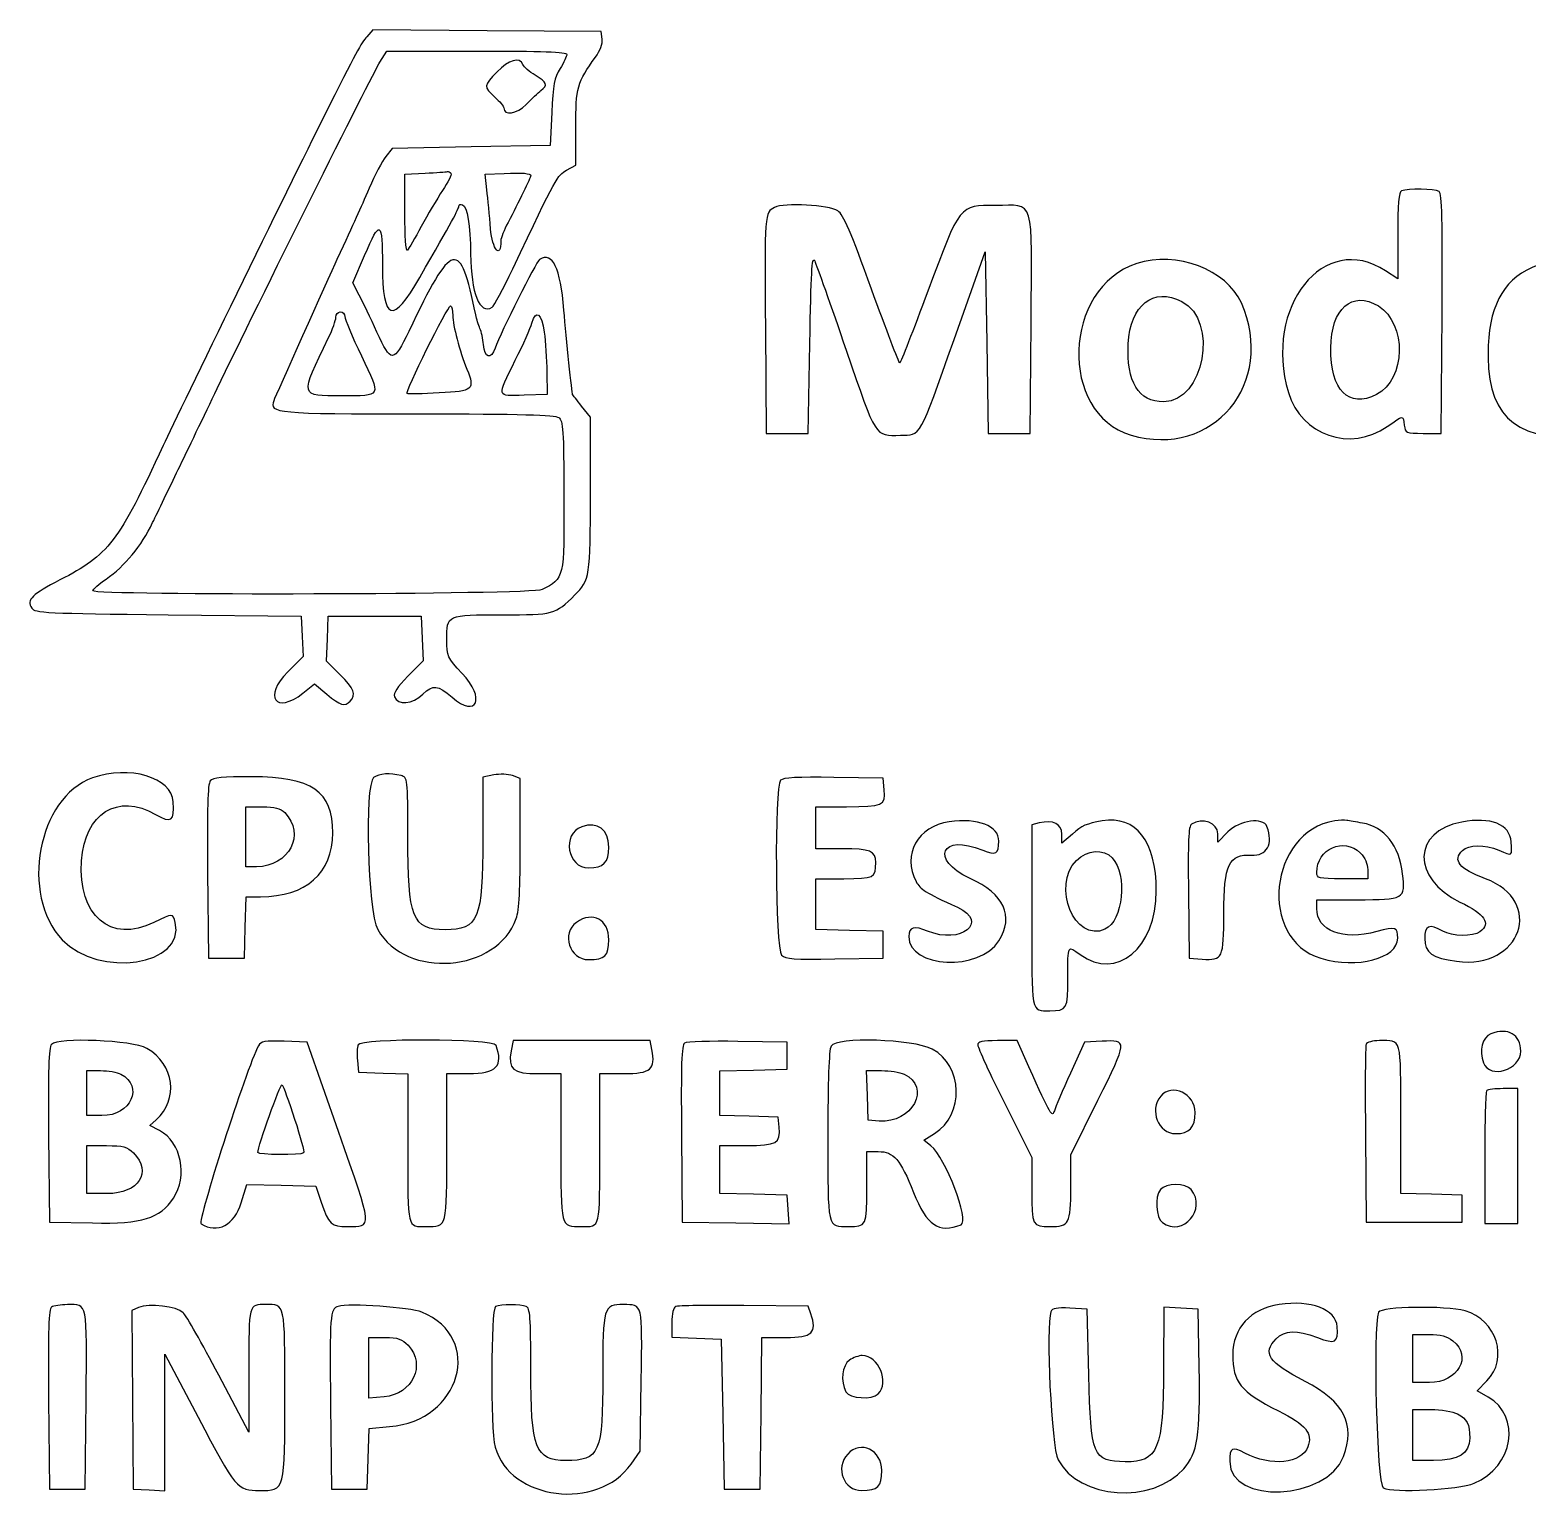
# Model space of a CAD drawing. Header units: millimetres. Extents: x 2 to 103, y -70 to -2.
# Drawn here: x 1.99 to 37.49, y -36.36 to -1.63 of the extents above; entities that cross this region are included whole.
import ezdxf

# ---------------------------------------------------------------- set-up
doc = ezdxf.new("R2010")
doc.units = ezdxf.units.MM
doc.layers.get('0').update_dxf_attribs({"linetype": 'CONTINUOUS'})

msp = doc.modelspace()

# ---------------------------------------------------------------- linework, layer by layer
for p, q in [((10.126, -1.634), (9.982, -1.795)), ((12.833, -1.653), (10.126, -1.634)), ((15.541, -1.671), (12.833, -1.653)), ((15.562, -1.852), (15.541, -1.671)), ((10.29, -2.401), (10.457, -2.134)), ((10.457, -2.134), (12.59, -2.134)), ((14.367, -3.592), (14.332, -4.374)), ((14.936, -4.843), (14.936, -3.948)), ((10.584, -4.445), (10.431, -4.639)), ((12.458, -4.41), (10.584, -4.445)), ((14.332, -4.374), (12.458, -4.41)), ((14.717, -4.964), (14.936, -4.843)), ((10.882, -5.056), (11.362, -5.032)), ((10.882, -5.992), (10.882, -5.056)), ((12.787, -5.057), (13.239, -5.036)), ((12.828, -5.427), (12.787, -5.057)), ((34.424, -6.515), (34.424, -7.541)), ((9.65, -7.629), (9.928, -6.981)), ((23.907, -8.976), (24.645, -6.893)), ((24.645, -6.893), (24.68, -9.047)), ((34.424, -7.541), (34.135, -7.35)), ((9.802, -7.922), (9.65, -7.629)), ((35.455, -11.202), (35.474, -8.362)), ((19.433, -8.713), (19.453, -11.202)), ((25.711, -11.202), (25.73, -8.598)), ((20.448, -11.202), (20.484, -9.068)), ((24.68, -9.047), (24.716, -11.202)), ((14.25, -9.744), (14.261, -10.277)), ((14.261, -10.277), (13.709, -10.298)), ((15.284, -10.821), (15.075, -10.557)), ((15.284, -12.636), (15.284, -10.821)), ((19.453, -11.202), (19.95, -11.202)), ((19.95, -11.202), (20.448, -11.202)), ((24.716, -11.202), (25.214, -11.202)), ((25.214, -11.202), (25.711, -11.202)), ((35.029, -11.202), (35.455, -11.202)), ((5.271, -15.505), (8.428, -15.541)), ((8.428, -15.541), (8.449, -16.017)), ((9.048, -16.074), (9.068, -15.541)), ((9.068, -15.541), (10.171, -15.541)), ((10.171, -15.541), (11.273, -15.541)), ((11.273, -15.541), (11.294, -16.068)), ((8.449, -16.017), (8.47, -16.493)), ((9.028, -16.608), (9.048, -16.074)), ((11.294, -16.068), (11.315, -16.596)), ((8.47, -16.493), (8.107, -16.858)), ((9.35, -16.925), (9.028, -16.608)), ((11.315, -16.596), (10.954, -16.962)), ((8.466, -17.361), (8.737, -17.143)), ((8.737, -17.143), (9.034, -17.391)), ((12.991, -19.303), (12.731, -19.352)), ((12.731, -19.352), (12.731, -20.809)), ((13.62, -19.385), (13.436, -19.32)), ((13.62, -20.913), (13.62, -19.385)), ((22.226, -19.382), (21.051, -19.362)), ((22.249, -19.659), (22.226, -19.382)), ((7.113, -20.768), (7.113, -20.057)), ((7.113, -20.057), (7.504, -20.057)), ((20.626, -20.057), (21.355, -20.056)), ((20.626, -20.555), (20.626, -20.057)), ((20.626, -21.053), (20.626, -20.555)), ((25.925, -20.442), (25.747, -20.487)), ((25.747, -20.487), (25.747, -22.647)), ((7.113, -21.48), (7.113, -20.768)), ((26.709, -20.706), (26.458, -20.925)), ((26.458, -20.925), (26.458, -20.706)), ((30.399, -20.655), (30.157, -20.896)), ((30.157, -20.896), (30.157, -20.698)), ((21.252, -21.053), (20.626, -21.053)), ((6.204, -21.595), (6.224, -23.649)), ((7.364, -21.48), (7.113, -21.48)), ((33.713, -21.547), (33.713, -21.764)), ((20.626, -22.366), (20.626, -21.764)), ((20.626, -21.764), (21.294, -21.764)), ((33.713, -21.764), (33.108, -21.764)), ((7.097, -22.92), (7.118, -22.191)), ((7.118, -22.191), (7.458, -22.191)), ((29.462, -22.089), (29.481, -23.649)), ((32.504, -22.471), (32.504, -22.262)), ((32.504, -22.262), (33.456, -22.262)), ((20.626, -22.968), (20.626, -22.366)), ((7.077, -23.649), (7.097, -22.92)), ((21.426, -22.989), (20.626, -22.968)), ((22.226, -23.009), (21.426, -22.989)), ((22.226, -23.329), (22.226, -23.009)), ((22.226, -23.649), (22.226, -23.329)), ((6.224, -23.649), (6.65, -23.649)), ((6.65, -23.649), (7.077, -23.649)), ((21.078, -23.668), (22.226, -23.649)), ((29.481, -23.649), (29.789, -23.671)), ((8.57, -25.641), (8.023, -25.62)), ((9.311, -27.762), (8.57, -25.641)), ((13.449, -25.605), (13.404, -25.846)), ((15.073, -25.605), (13.449, -25.605)), ((16.697, -25.605), (15.073, -25.605)), ((16.739, -25.818), (16.697, -25.605)), ((19.95, -25.641), (18.777, -25.623)), ((19.95, -25.96), (19.95, -25.641)), ((25.398, -25.605), (24.932, -25.605)), ((25.679, -26.227), (25.398, -25.605)), ((26.997, -25.641), (26.663, -26.377)), ((27.413, -25.619), (26.997, -25.641)), ((9.757, -26.077), (9.78, -26.352)), ((19.95, -26.281), (19.95, -25.96)), ((3.343, -26.849), (3.343, -26.316)), ((3.343, -26.316), (3.668, -26.316)), ((9.78, -26.352), (10.366, -26.372)), ((10.366, -26.372), (10.953, -26.393)), ((10.953, -26.393), (10.953, -28.161)), ((11.878, -28.127), (11.878, -26.387)), ((11.878, -26.387), (12.397, -26.387)), ((14.05, -26.387), (14.581, -26.387)), ((14.581, -26.387), (14.581, -28.127)), ((15.505, -28.158), (15.505, -26.387)), ((15.505, -26.387), (16.076, -26.387)), ((18.35, -26.321), (19.15, -26.301)), ((18.35, -26.849), (18.35, -26.321)), ((19.15, -26.301), (19.95, -26.281)), ((21.85, -26.903), (21.829, -26.316)), ((21.829, -26.316), (22.185, -26.316)), ((3.343, -27.383), (3.343, -26.849)), ((18.35, -27.378), (18.35, -26.849)), ((21.871, -27.49), (21.85, -26.903)), ((37.269, -26.743), (36.926, -26.743)), ((37.269, -28.343), (37.269, -26.743)), ((25.107, -27.098), (25.747, -28.377)), ((26.672, -28.313), (27.314, -27.018)), ((3.702, -27.383), (3.343, -27.383)), ((4.839, -27.616), (4.987, -27.482)), ((5.069, -27.739), (4.839, -27.616)), ((19.044, -27.398), (18.35, -27.378)), ((19.737, -27.419), (19.044, -27.398)), ((19.76, -27.654), (19.737, -27.419)), ((22.131, -27.511), (21.871, -27.49)), ((34.495, -29.227), (34.495, -27.459)), ((2.435, -27.854), (2.454, -29.908)), ((17.442, -27.815), (17.461, -29.908)), ((23.184, -27.965), (23.443, -27.805)), ((23.355, -28.1), (23.184, -27.965)), ((33.659, -27.846), (33.677, -29.908)), ((3.343, -28.663), (3.343, -28.094)), ((3.343, -28.094), (3.808, -28.094)), ((18.35, -28.661), (18.35, -28.094)), ((18.35, -28.094), (18.981, -28.094)), ((21.835, -29.082), (21.835, -28.236)), ((21.835, -28.236), (22.107, -28.236)), ((25.747, -28.377), (25.747, -29.153)), ((26.672, -29.09), (26.672, -28.313)), ((36.487, -28.391), (36.487, -29.943)), ((37.269, -29.943), (37.269, -28.343)), ((3.343, -29.232), (3.343, -28.663)), ((18.35, -29.227), (18.35, -28.661)), ((7.005, -29.448), (7.136, -29.014)), ((7.136, -29.014), (7.953, -29.034)), ((7.953, -29.034), (8.771, -29.054)), ((8.771, -29.054), (8.9, -29.437)), ((3.828, -29.232), (3.343, -29.232)), ((19.15, -29.248), (18.35, -29.227)), ((19.95, -29.268), (19.15, -29.248)), ((19.972, -29.607), (19.95, -29.268)), ((35.225, -29.248), (34.495, -29.227)), ((35.953, -29.268), (35.225, -29.248)), ((35.953, -29.588), (35.953, -29.268)), ((19.994, -29.947), (19.972, -29.607)), ((35.953, -29.908), (35.953, -29.588)), ((2.454, -29.908), (3.48, -29.928)), ((17.461, -29.908), (18.727, -29.927)), ((18.727, -29.927), (19.994, -29.947)), ((33.677, -29.908), (34.815, -29.908)), ((34.815, -29.908), (35.953, -29.908)), ((36.487, -29.943), (36.878, -29.943)), ((36.878, -29.943), (37.269, -29.943)), ((4.569, -31.933), (4.408, -32.002)), ((20.445, -31.899), (18.917, -31.887)), ((20.51, -32.085), (20.445, -31.899)), ((28.877, -31.928), (28.873, -33.372)), ((29.285, -31.949), (28.877, -31.928)), ((4.408, -32.002), (4.426, -34.12)), ((17.212, -32.294), (17.212, -32.64)), ((27.063, -31.97), (26.653, -31.949)), ((27.099, -33.535), (27.063, -31.97)), ((29.694, -31.97), (29.285, -31.949)), ((29.717, -33.357), (29.694, -31.97)), ((10.029, -33.366), (10.029, -32.646)), ((10.029, -32.646), (10.407, -32.646)), ((17.212, -32.64), (17.799, -32.661)), ((19.329, -34.442), (19.348, -32.646)), ((19.348, -32.646), (19.915, -32.646)), ((34.78, -33.144), (34.78, -32.575)), ((34.78, -32.575), (35.162, -32.575)), ((17.799, -32.661), (18.386, -32.682)), ((18.386, -32.682), (18.421, -34.46)), ((5.192, -34.659), (5.192, -33.037)), ((5.192, -33.037), (5.979, -34.531)), ((10.029, -34.087), (10.029, -33.366)), ((34.78, -33.713), (34.78, -33.144)), ((7.183, -34.887), (6.469, -33.535)), ((7.183, -33.418), (7.183, -34.887)), ((16.465, -35.337), (16.488, -33.661)), ((35.174, -33.713), (34.78, -33.713)), ((36.307, -33.907), (36.539, -33.675)), ((10.39, -34.052), (10.029, -34.087)), ((36.565, -34.056), (36.307, -33.907)), ((2.435, -34.109), (2.454, -36.238)), ((3.307, -36.238), (3.326, -34.109)), ((4.426, -34.12), (4.445, -36.238)), ((9.12, -34.246), (9.14, -36.238)), ((34.78, -34.958), (34.78, -34.353)), ((34.78, -34.353), (35.21, -34.353)), ((5.192, -36.281), (5.192, -34.659)), ((10.033, -34.8), (10.519, -34.759)), ((18.421, -34.46), (18.457, -36.238)), ((19.31, -36.238), (19.329, -34.442)), ((10.013, -35.519), (10.033, -34.8)), ((34.78, -35.562), (34.78, -34.958)), ((16.249, -35.645), (16.465, -35.337)), ((9.993, -36.238), (10.013, -35.519)), ((35.268, -35.562), (34.78, -35.562)), ((2.454, -36.238), (2.881, -36.238)), ((2.881, -36.238), (3.307, -36.238)), ((4.445, -36.238), (4.819, -36.26)), ((4.819, -36.26), (5.192, -36.281)), ((9.14, -36.238), (9.566, -36.238)), ((9.566, -36.238), (9.993, -36.238)), ((18.457, -36.238), (18.884, -36.238)), ((18.884, -36.238), (19.31, -36.238))]:
    msp.add_line(p, q)
for points in [[(9.982, -1.795), (9.844, -1.948), (9.746, -2.132), (8.96, -3.698)], [(15.405, -2.278), (15.51, -2.133), (15.574, -1.958), (15.562, -1.852)], [(6.435, -10.135), (7.379, -8.17), (10.114, -2.679), (10.29, -2.401)], [(12.59, -2.134), (14.13, -2.134), (14.723, -2.156), (14.723, -2.214)], [(13.682, -2.455), (13.61, -2.268), (13.346, -2.342), (13.069, -2.627)], [(13.974, -2.711), (13.836, -2.63), (13.705, -2.515), (13.682, -2.455)], [(14.723, -2.214), (14.723, -2.258), (14.651, -2.411), (14.563, -2.552)], [(14.936, -3.948), (14.936, -2.99), (14.966, -2.886), (15.405, -2.278)], [(13.069, -2.627), (12.747, -2.958), (12.745, -2.984), (13.016, -3.225)], [(14.109, -3.073), (14.278, -2.94), (14.254, -2.876), (13.974, -2.711)], [(14.563, -2.552), (14.43, -2.765), (14.397, -2.943), (14.367, -3.592)], [(13.76, -3.403), (13.888, -3.272), (14.045, -3.124), (14.109, -3.073)], [(13.016, -3.225), (13.133, -3.33), (13.229, -3.445), (13.229, -3.481)], [(13.229, -3.481), (13.229, -3.676), (13.537, -3.63), (13.76, -3.403)], [(8.96, -3.698), (8.149, -5.315), (5.542, -10.652), (5.156, -11.487)], [(10.431, -4.639), (10.347, -4.745), (10.17, -5.081), (10.037, -5.386)], [(13.44, -7.3), (14.495, -5.081), (14.491, -5.089), (14.717, -4.964)], [(11.362, -5.032), (11.626, -5.018), (11.864, -5), (11.891, -4.993)], [(11.975, -5.035), (11.994, -5.066), (11.904, -5.25), (11.775, -5.444)], [(11.891, -4.993), (11.918, -4.985), (11.956, -5.004), (11.975, -5.035)], [(13.239, -5.036), (13.676, -5.015), (13.869, -5.033), (13.869, -5.094)], [(13.869, -5.094), (13.869, -5.129), (13.574, -5.736), (13.331, -6.198)], [(10.037, -5.386), (9.814, -5.901), (9.696, -6.162), (9.274, -7.077)], [(11.775, -5.444), (11.646, -5.638), (11.42, -6.021), (11.273, -6.294)], [(12.915, -6.349), (12.89, -6.045), (12.85, -5.63), (12.828, -5.427)], [(34.513, -5.453), (34.448, -5.479), (34.424, -5.76), (34.424, -6.515)], [(35.403, -5.465), (35.306, -5.403), (34.658, -5.394), (34.513, -5.453)], [(35.474, -8.362), (35.489, -6.137), (35.473, -5.509), (35.403, -5.465)], [(10.943, -6.86), (10.909, -6.898), (10.882, -6.522), (10.882, -5.992)], [(11.238, -7.503), (12.008, -6.162), (12.162, -5.881), (12.162, -5.816)], [(12.162, -5.816), (12.162, -5.779), (12.202, -5.763), (12.251, -5.779)], [(12.251, -5.779), (12.361, -5.815), (12.435, -6.27), (12.442, -6.947)], [(19.647, -5.844), (19.413, -5.963), (19.411, -5.987), (19.433, -8.713)], [(21.15, -5.926), (20.936, -5.786), (19.874, -5.727), (19.647, -5.844)], [(21.948, -7.783), (21.463, -6.439), (21.279, -6.011), (21.15, -5.926)], [(24.888, -5.797), (24.024, -5.797), (24.053, -5.76), (23.286, -7.826)], [(25.73, -8.598), (25.752, -5.543), (25.828, -5.797), (24.888, -5.797)], [(9.928, -6.981), (10.298, -6.12), (10.348, -6.148), (10.351, -7.218)], [(11.273, -6.294), (11.125, -6.568), (10.977, -6.823), (10.943, -6.86)], [(13.158, -6.634), (13.158, -7.082), (12.957, -6.847), (12.915, -6.349)], [(13.331, -6.198), (13.236, -6.38), (13.158, -6.576), (13.158, -6.634)], [(9.274, -7.077), (9.058, -7.544), (7.815, -10.323), (7.775, -10.427)], [(12.564, -8.393), (12.197, -6.566), (12.005, -6.614), (10.974, -8.784)], [(12.442, -6.947), (12.451, -7.882), (12.657, -8.393), (12.951, -8.211)], [(14.079, -7.079), (13.996, -7.13), (13.154, -8.809), (13.025, -9.178)], [(14.654, -8.278), (14.567, -7.265), (14.386, -6.889), (14.079, -7.079)], [(20.484, -9.068), (20.512, -7.401), (20.537, -6.974), (20.6, -7.113)], [(30.717, -8.109), (30.367, -7.315), (29.178, -6.867), (28.236, -7.175)], [(34.135, -7.35), (32.68, -6.387), (31.229, -8.203), (31.832, -10.233)], [(10.351, -7.218), (10.356, -8.552), (10.592, -8.628), (11.238, -7.503)], [(12.951, -8.211), (12.994, -8.184), (13.214, -7.774), (13.44, -7.3)], [(20.6, -7.113), (20.644, -7.21), (20.98, -8.163), (21.347, -9.229)], [(28.236, -7.175), (26.476, -7.75), (26.376, -10.732), (28.1, -11.242)], [(37.749, -7.214), (36.99, -7.485), (36.613, -8.093), (36.57, -9.115)], [(22.616, -9.53), (22.596, -9.53), (22.295, -8.744), (21.948, -7.783)], [(10.222, -8.803), (10.075, -8.48), (9.886, -8.083), (9.802, -7.922)], [(23.286, -7.826), (22.938, -8.762), (22.636, -9.529), (22.616, -9.53)], [(28.034, -9.076), (28.08, -8.162), (28.633, -7.726), (29.306, -8.074)], [(28.1, -11.242), (30.042, -11.816), (31.554, -10.007), (30.717, -8.109)], [(29.306, -8.074), (30.181, -8.526), (29.834, -10.455), (28.877, -10.455)], [(32.836, -9.174), (32.841, -8.245), (33.348, -7.8), (33.964, -8.181)], [(9.076, -8.93), (9.169, -8.737), (9.246, -8.52), (9.246, -8.45)], [(9.246, -8.45), (9.246, -8.379), (9.294, -8.322), (9.353, -8.322)], [(9.353, -8.322), (9.411, -8.322), (9.46, -8.372), (9.46, -8.434)], [(9.46, -8.434), (9.46, -8.495), (9.636, -8.914), (9.851, -9.364)], [(10.937, -10.259), (10.875, -10.231), (11.89, -8.183), (11.967, -8.181)], [(11.967, -8.181), (11.996, -8.18), (12.02, -8.28), (12.02, -8.404)], [(12.02, -8.404), (12.02, -8.642), (12.18, -9.252), (12.356, -9.682)], [(12.663, -8.713), (12.628, -8.634), (12.584, -8.49), (12.564, -8.393)], [(13.895, -8.588), (13.98, -8.245), (14.131, -8.356), (14.188, -8.802)], [(14.861, -10.285), (14.847, -10.261), (14.713, -8.956), (14.654, -8.278)], [(33.964, -8.181), (34.643, -8.601), (34.619, -9.919), (33.924, -10.279)], [(10.974, -8.784), (10.616, -9.538), (10.559, -9.54), (10.222, -8.803)], [(12.747, -9.098), (12.736, -8.965), (12.698, -8.791), (12.663, -8.713)], [(13.502, -9.468), (13.691, -9.092), (13.868, -8.696), (13.895, -8.588)], [(14.188, -8.802), (14.217, -9.027), (14.245, -9.451), (14.25, -9.744)], [(9.388, -10.313), (8.379, -10.313), (8.388, -10.35), (9.076, -8.93)], [(13.025, -9.178), (12.926, -9.462), (12.773, -9.418), (12.747, -9.098)], [(22.635, -11.248), (23.122, -11.245), (23.073, -11.331), (23.907, -8.976)], [(28.877, -10.455), (28.275, -10.455), (27.988, -9.986), (28.034, -9.076)], [(33.924, -10.279), (33.26, -10.622), (32.83, -10.186), (32.836, -9.174)], [(36.57, -9.115), (36.504, -10.723), (37.133, -11.359), (38.724, -11.293)], [(9.851, -9.364), (10.325, -10.352), (10.344, -10.313), (9.388, -10.313)], [(13.709, -10.298), (13.047, -10.323), (13.055, -10.357), (13.502, -9.468)], [(21.347, -9.229), (22.075, -11.348), (22.014, -11.253), (22.635, -11.248)], [(12.356, -9.682), (12.55, -10.16), (12.501, -10.202), (11.699, -10.244)], [(5.512, -12.056), (5.719, -11.625), (6.135, -10.761), (6.435, -10.135)], [(11.699, -10.244), (11.309, -10.265), (10.966, -10.271), (10.937, -10.259)], [(15.075, -10.557), (14.96, -10.412), (14.863, -10.29), (14.861, -10.285)], [(31.832, -10.233), (32.135, -11.252), (33.303, -11.654), (34.176, -11.039)], [(7.775, -10.427), (7.661, -10.725), (7.819, -10.74), (11.194, -10.74)], [(11.194, -10.74), (13.657, -10.74), (14.439, -10.761), (14.53, -10.829)], [(14.53, -10.829), (14.636, -10.907), (14.65, -11.119), (14.655, -12.686)], [(34.176, -11.039), (34.567, -10.764), (34.552, -10.765), (34.58, -11.006)], [(34.58, -11.006), (34.601, -11.196), (34.616, -11.202), (35.029, -11.202)], [(5.156, -11.487), (4.094, -13.78), (3.86, -14.085), (2.706, -14.678)], [(4.903, -13.32), (5.031, -13.055), (5.304, -12.486), (5.512, -12.056)], [(14.655, -12.686), (14.661, -14.65), (14.665, -14.634), (14.137, -14.909)], [(14.917, -15.033), (15.267, -14.694), (15.284, -14.584), (15.284, -12.636)], [(3.798, -14.657), (4.246, -14.348), (4.638, -13.875), (4.903, -13.32)], [(2.706, -14.678), (2.044, -15.018), (1.912, -15.15), (2.035, -15.345)], [(3.485, -14.936), (3.485, -14.901), (3.626, -14.775), (3.798, -14.657)], [(14.137, -14.909), (13.908, -15.028), (3.485, -15.055), (3.485, -14.936)], [(13.19, -15.505), (14.435, -15.504), (14.43, -15.505), (14.917, -15.033)], [(2.035, -15.345), (2.107, -15.46), (2.364, -15.472), (5.271, -15.505)], [(11.878, -16.093), (11.878, -15.502), (11.871, -15.505), (13.19, -15.505)], [(12.242, -16.894), (11.889, -16.521), (11.878, -16.497), (11.878, -16.093)], [(8.107, -16.858), (7.518, -17.45), (7.823, -17.878), (8.466, -17.361)], [(9.588, -17.554), (9.738, -17.403), (9.68, -17.249), (9.35, -16.925)], [(10.954, -16.962), (10.701, -17.219), (10.606, -17.365), (10.638, -17.448)], [(12.001, -17.461), (12.597, -17.972), (12.803, -17.487), (12.242, -16.894)], [(9.034, -17.391), (9.353, -17.657), (9.454, -17.687), (9.588, -17.554)], [(10.638, -17.448), (10.719, -17.659), (11.056, -17.627), (11.313, -17.384)], [(11.313, -17.384), (11.555, -17.155), (11.656, -17.166), (12.001, -17.461)], [(3.475, -19.374), (2.179, -19.837), (1.749, -22.146), (2.76, -23.211)], [(5.392, -19.943), (5.355, -19.361), (4.347, -19.062), (3.475, -19.374)], [(6.267, -19.443), (6.209, -19.512), (6.191, -20.139), (6.204, -21.595)], [(7.249, -19.346), (6.572, -19.346), (6.327, -19.37), (6.267, -19.443)], [(9.174, -20.677), (9.177, -19.69), (8.68, -19.346), (7.249, -19.346)], [(10.143, -19.367), (9.917, -19.532), (10, -22.539), (10.242, -22.971)], [(10.793, -19.32), (10.533, -19.25), (10.278, -19.269), (10.143, -19.367)], [(10.953, -20.759), (10.953, -19.371), (10.952, -19.362), (10.793, -19.32)], [(13.436, -19.32), (13.334, -19.284), (13.134, -19.277), (12.991, -19.303)], [(19.788, -19.43), (19.642, -19.577), (19.666, -23.426), (19.815, -23.574)], [(21.051, -19.362), (20.197, -19.348), (19.852, -19.366), (19.788, -19.43)], [(21.355, -20.056), (22.219, -20.055), (22.279, -20.028), (22.249, -19.659)], [(3.218, -21.337), (3.298, -20.212), (4.075, -19.725), (4.973, -20.238)], [(4.973, -20.238), (5.351, -20.455), (5.421, -20.405), (5.392, -19.943)], [(8.035, -20.197), (8.542, -20.704), (8.135, -21.48), (7.364, -21.48)], [(7.504, -20.057), (7.798, -20.057), (7.93, -20.092), (8.035, -20.197)], [(15.078, -20.533), (14.598, -20.705), (14.732, -21.508), (15.241, -21.508)], [(15.719, -21.013), (15.719, -20.598), (15.453, -20.399), (15.078, -20.533)], [(23.791, -20.415), (23.04, -20.524), (22.673, -21.187), (23.007, -21.832)], [(24.965, -20.873), (24.965, -20.51), (24.468, -20.317), (23.791, -20.415)], [(26.458, -20.706), (26.458, -20.461), (26.254, -20.359), (25.925, -20.442)], [(27.419, -20.394), (27.039, -20.459), (26.941, -20.502), (26.709, -20.706)], [(28.699, -22.049), (28.699, -20.875), (28.221, -20.258), (27.419, -20.394)], [(29.533, -20.472), (29.463, -20.516), (29.447, -20.889), (29.462, -22.089)], [(30.157, -20.698), (30.157, -20.439), (29.793, -20.307), (29.533, -20.472)], [(31.323, -20.525), (31.236, -20.3), (30.675, -20.378), (30.399, -20.655)], [(30.954, -21.206), (31.321, -21.232), (31.481, -20.938), (31.323, -20.525)], [(32.931, -20.392), (31.36, -20.648), (31.103, -23.205), (32.603, -23.651)], [(33.215, -20.382), (33.157, -20.371), (33.028, -20.376), (32.931, -20.392)], [(33.586, -20.445), (33.441, -20.42), (33.274, -20.392), (33.215, -20.382)], [(34.539, -21.65), (34.46, -20.976), (34.11, -20.533), (33.586, -20.445)], [(35.94, -20.42), (34.767, -20.637), (34.743, -21.76), (35.9, -22.317)], [(37.113, -20.893), (37.083, -20.472), (36.636, -20.291), (35.94, -20.42)], [(7.458, -22.191), (8.541, -22.191), (9.17, -21.636), (9.174, -20.677)], [(11.836, -22.973), (11.061, -22.973), (10.954, -22.705), (10.953, -20.759)], [(12.731, -20.809), (12.731, -22.732), (12.631, -22.973), (11.836, -22.973)], [(13.525, -22.708), (13.593, -22.516), (13.62, -22.005), (13.62, -20.913)], [(24.583, -21.088), (24.898, -21.219), (24.965, -21.182), (24.965, -20.873)], [(36.818, -21.088), (37.154, -21.229), (37.138, -21.239), (37.113, -20.893)], [(15.241, -21.508), (15.594, -21.508), (15.719, -21.379), (15.719, -21.013)], [(22.049, -21.381), (22.049, -21.108), (21.916, -21.053), (21.252, -21.053)], [(24.283, -21.757), (23.316, -21.31), (23.6, -20.677), (24.583, -21.088)], [(26.808, -21.332), (27.066, -21.074), (27.448, -21.047), (27.657, -21.271)], [(27.657, -21.271), (28.023, -21.665), (27.91, -22.769), (27.483, -22.963)], [(30.299, -22.579), (30.299, -21.435), (30.427, -21.168), (30.954, -21.206)], [(32.504, -21.618), (32.504, -21.053), (33.148, -20.766), (33.539, -21.156)], [(33.539, -21.156), (33.647, -21.265), (33.713, -21.412), (33.713, -21.547)], [(36.502, -21.763), (35.879, -21.53), (35.719, -21.333), (35.958, -21.094)], [(35.958, -21.094), (36.1, -20.952), (36.487, -20.95), (36.818, -21.088)], [(4.931, -22.804), (3.905, -23.307), (3.125, -22.639), (3.218, -21.337)], [(21.294, -21.764), (22.005, -21.764), (22.049, -21.742), (22.049, -21.381)], [(27.483, -22.963), (26.766, -23.29), (26.206, -21.934), (26.808, -21.332)], [(33.108, -21.764), (32.546, -21.764), (32.504, -21.754), (32.504, -21.618)], [(33.456, -22.262), (34.585, -22.262), (34.61, -22.248), (34.539, -21.65)], [(23.007, -21.832), (23.104, -22.019), (23.215, -22.088), (23.984, -22.44)], [(24.968, -23.237), (25.331, -22.64), (25.098, -22.134), (24.283, -21.757)], [(35.82, -23.723), (37.353, -23.927), (37.921, -22.293), (36.502, -21.763)], [(26.894, -23.56), (27.758, -24.198), (28.699, -23.41), (28.699, -22.049)], [(35.9, -22.317), (36.493, -22.602), (36.643, -22.826), (36.373, -23.023)], [(5.437, -22.804), (5.38, -22.576), (5.398, -22.576), (4.931, -22.804)], [(10.242, -22.971), (10.907, -24.158), (13.074, -23.985), (13.525, -22.708)], [(15.719, -23.213), (15.719, -22.73), (15.341, -22.527), (14.952, -22.799)], [(23.984, -22.44), (24.749, -22.789), (24.066, -23.336), (23.277, -23.007)], [(25.747, -22.647), (25.747, -25.014), (25.724, -24.894), (26.174, -24.894)], [(29.789, -23.671), (30.277, -23.706), (30.299, -23.658), (30.299, -22.579)], [(33.925, -23.019), (33.114, -23.237), (32.504, -23.002), (32.504, -22.471)], [(2.76, -23.211), (3.633, -24.131), (5.691, -23.819), (5.437, -22.804)], [(14.952, -22.799), (14.581, -23.059), (14.788, -23.684), (15.244, -23.684)], [(23.277, -23.007), (22.963, -22.875), (22.831, -22.913), (22.831, -23.133)], [(34.423, -23.173), (34.425, -22.913), (34.376, -22.898), (33.925, -23.019)], [(35.491, -23.009), (35.17, -22.825), (35.064, -22.869), (35.064, -23.185)], [(36.373, -23.023), (36.206, -23.145), (35.715, -23.137), (35.491, -23.009)], [(15.244, -23.684), (15.625, -23.684), (15.719, -23.592), (15.719, -23.213)], [(22.831, -23.133), (22.831, -23.887), (24.521, -23.968), (24.968, -23.237)], [(32.603, -23.651), (33.467, -23.907), (34.42, -23.657), (34.423, -23.173)], [(35.064, -23.185), (35.064, -23.519), (35.245, -23.647), (35.82, -23.723)], [(19.815, -23.574), (19.911, -23.671), (20.103, -23.685), (21.078, -23.668)], [(26.601, -24.104), (26.601, -23.322), (26.592, -23.337), (26.894, -23.56)], [(26.174, -24.894), (26.586, -24.894), (26.601, -24.868), (26.601, -24.104)], [(36.629, -25.443), (36.429, -25.52), (36.348, -25.844), (36.458, -26.131)], [(37.34, -25.854), (37.34, -25.457), (37.043, -25.286), (36.629, -25.443)], [(2.503, -25.695), (2.438, -25.774), (2.421, -26.312), (2.435, -27.854)], [(4.765, -25.788), (4.434, -25.594), (2.648, -25.521), (2.503, -25.695)], [(4.987, -27.482), (5.527, -26.993), (5.419, -26.169), (4.765, -25.788)], [(7.41, -25.726), (7.124, -26.277), (5.96, -29.891), (6.051, -29.948)], [(8.023, -25.62), (7.557, -25.602), (7.467, -25.618), (7.41, -25.726)], [(9.773, -25.704), (9.752, -25.759), (9.745, -25.927), (9.757, -26.077)], [(13.044, -25.717), (12.983, -25.559), (9.833, -25.546), (9.773, -25.704)], [(12.397, -26.387), (13.048, -26.387), (13.229, -26.2), (13.044, -25.717)], [(13.404, -25.846), (13.321, -26.286), (13.442, -26.387), (14.05, -26.387)], [(16.076, -26.387), (16.714, -26.387), (16.833, -26.285), (16.739, -25.818)], [(17.513, -25.663), (17.443, -25.708), (17.428, -26.188), (17.442, -27.815)], [(18.777, -25.623), (18.131, -25.613), (17.563, -25.631), (17.513, -25.663)], [(20.988, -25.736), (20.938, -25.83), (20.911, -26.577), (20.911, -27.874)], [(23.388, -25.806), (22.932, -25.566), (21.107, -25.512), (20.988, -25.736)], [(23.443, -27.805), (24.152, -27.367), (24.12, -26.193), (23.388, -25.806)], [(24.932, -25.605), (24.564, -25.605), (24.467, -25.627), (24.467, -25.712)], [(24.467, -25.712), (24.467, -25.771), (24.755, -26.395), (25.107, -27.098)], [(27.314, -27.018), (28.022, -25.592), (28.023, -25.587), (27.413, -25.619)], [(33.674, -25.694), (33.655, -25.744), (33.648, -26.712), (33.659, -27.846)], [(33.989, -25.605), (33.829, -25.605), (33.694, -25.643), (33.674, -25.694)], [(34.495, -27.459), (34.495, -25.491), (34.526, -25.605), (33.989, -25.605)], [(36.458, -26.131), (36.61, -26.526), (37.34, -26.297), (37.34, -25.854)], [(26.283, -27.266), (26.232, -27.438), (26.205, -27.392), (25.679, -26.227)], [(3.668, -26.316), (3.846, -26.316), (4.062, -26.353), (4.148, -26.398)], [(4.148, -26.398), (4.7, -26.689), (4.386, -27.383), (3.702, -27.383)], [(22.719, -26.398), (23.377, -26.698), (22.912, -27.576), (22.131, -27.511)], [(22.185, -26.316), (22.38, -26.316), (22.62, -26.353), (22.719, -26.398)], [(26.663, -26.377), (26.479, -26.782), (26.308, -27.182), (26.283, -27.266)], [(7.397, -28.258), (7.397, -28.104), (7.933, -26.611), (7.972, -26.655)], [(7.972, -26.655), (7.998, -26.684), (8.132, -27.049), (8.27, -27.467)], [(28.805, -26.921), (28.525, -27.259), (28.746, -27.81), (29.161, -27.81)], [(29.62, -27.312), (29.62, -26.862), (29.072, -26.599), (28.805, -26.921)], [(36.534, -26.79), (36.508, -26.816), (36.487, -27.537), (36.487, -28.391)], [(36.926, -26.743), (36.736, -26.743), (36.56, -26.764), (36.534, -26.79)], [(29.161, -27.81), (29.489, -27.81), (29.62, -27.668), (29.62, -27.312)], [(8.27, -27.467), (8.408, -27.885), (8.503, -28.245), (8.481, -28.267)], [(18.981, -28.094), (19.694, -28.094), (19.796, -28.036), (19.76, -27.654)], [(5.397, -29.34), (5.746, -28.822), (5.58, -28.012), (5.069, -27.739)], [(9.522, -30.014), (10.121, -30.011), (10.13, -30.107), (9.311, -27.762)], [(20.911, -27.874), (20.911, -30.09), (20.894, -30.015), (21.398, -30.015)], [(3.808, -28.094), (4.208, -28.094), (4.299, -28.119), (4.448, -28.269)], [(4.448, -28.269), (4.901, -28.721), (4.571, -29.232), (3.828, -29.232)], [(8.481, -28.267), (8.422, -28.326), (7.397, -28.317), (7.397, -28.258)], [(10.953, -28.161), (10.953, -30.1), (10.933, -30.015), (11.39, -30.015)], [(11.39, -30.015), (11.889, -30.015), (11.878, -30.059), (11.878, -28.127)], [(14.581, -28.127), (14.581, -30.059), (14.569, -30.015), (15.068, -30.015)], [(15.068, -30.015), (15.525, -30.015), (15.505, -30.1), (15.505, -28.158)], [(22.107, -28.236), (22.474, -28.236), (22.63, -28.417), (22.943, -29.202)], [(24.07, -29.971), (24.28, -29.891), (23.7, -28.371), (23.355, -28.1)], [(21.398, -30.015), (21.831, -30.015), (21.835, -30.006), (21.835, -29.082)], [(26.184, -30.015), (26.637, -30.015), (26.672, -29.949), (26.672, -29.09)], [(29.524, -29.135), (29.397, -28.981), (28.925, -28.981), (28.798, -29.135)], [(3.48, -29.928), (4.665, -29.951), (5.069, -29.826), (5.397, -29.34)], [(6.051, -29.948), (6.437, -30.192), (6.845, -29.979), (7.005, -29.448)], [(8.9, -29.437), (9.078, -29.959), (9.138, -30.015), (9.522, -30.014)], [(22.943, -29.202), (23.259, -29.993), (23.53, -30.178), (24.07, -29.971)], [(25.747, -29.153), (25.747, -29.998), (25.755, -30.015), (26.184, -30.015)], [(28.798, -29.135), (28.657, -29.304), (28.688, -29.805), (28.846, -29.92)], [(28.846, -29.92), (29.326, -30.272), (29.909, -29.598), (29.524, -29.135)], [(2.506, -31.923), (2.436, -31.967), (2.42, -32.453), (2.435, -34.109)], [(2.881, -31.866), (2.724, -31.866), (2.556, -31.892), (2.506, -31.923)], [(3.326, -34.109), (3.347, -31.76), (3.368, -31.866), (2.881, -31.866)], [(5.628, -32.056), (5.478, -31.905), (4.814, -31.828), (4.569, -31.933)], [(7.585, -31.864), (7.174, -31.864), (7.184, -31.825), (7.183, -33.418)], [(8.037, -33.984), (8.037, -31.81), (8.049, -31.864), (7.585, -31.864)], [(9.3, -31.908), (9.109, -31.965), (9.098, -32.109), (9.12, -34.246)], [(11.286, -32.042), (11.015, -31.929), (9.556, -31.83), (9.3, -31.908)], [(13.034, -31.911), (12.918, -31.958), (12.909, -34.823), (13.023, -35.242)], [(13.757, -31.907), (13.625, -31.856), (13.162, -31.859), (13.034, -31.911)], [(13.869, -33.403), (13.869, -32.144), (13.854, -31.944), (13.757, -31.907)], [(16.062, -31.865), (15.59, -31.863), (15.576, -31.91), (15.576, -33.544)], [(16.488, -33.661), (16.513, -31.813), (16.526, -31.867), (16.062, -31.865)], [(17.301, -31.91), (17.247, -31.932), (17.212, -32.083), (17.212, -32.294)], [(18.917, -31.887), (18.077, -31.879), (17.35, -31.89), (17.301, -31.91)], [(26.653, -31.949), (26.341, -31.933), (26.233, -31.953), (26.202, -32.034)], [(31.611, -31.862), (30.937, -31.962), (30.513, -32.422), (30.513, -33.051)], [(32.989, -32.389), (32.955, -31.974), (32.369, -31.75), (31.611, -31.862)], [(36.021, -32.014), (35.557, -31.885), (34.022, -31.91), (33.97, -32.047)], [(6.469, -33.535), (6.077, -32.792), (5.699, -32.126), (5.628, -32.056)], [(10.519, -34.759), (12.216, -34.617), (12.767, -32.661), (11.286, -32.042)], [(19.915, -32.646), (20.541, -32.646), (20.666, -32.529), (20.51, -32.085)], [(26.202, -32.034), (26.074, -32.369), (26.212, -35.245), (26.372, -35.544)], [(33.97, -32.047), (33.828, -32.416), (33.927, -36.127), (34.081, -36.209)], [(36.539, -33.675), (37.059, -33.155), (36.768, -32.221), (36.021, -32.014)], [(10.407, -32.646), (10.723, -32.646), (10.815, -32.677), (10.959, -32.83)], [(31.54, -32.678), (31.755, -32.464), (32.018, -32.455), (32.518, -32.645)], [(32.518, -32.645), (32.948, -32.808), (33.02, -32.769), (32.989, -32.389)], [(35.162, -32.575), (35.44, -32.575), (35.594, -32.615), (35.73, -32.722)], [(10.959, -32.83), (11.391, -33.291), (11.068, -33.987), (10.39, -34.052)], [(32.226, -33.685), (31.361, -33.238), (31.207, -33.012), (31.54, -32.678)], [(35.73, -32.722), (36.201, -33.092), (35.853, -33.713), (35.174, -33.713)], [(21.424, -33.184), (21.251, -33.305), (21.208, -33.684), (21.34, -33.931)], [(21.729, -33.073), (21.648, -33.073), (21.511, -33.123), (21.424, -33.184)], [(22.105, -33.983), (22.379, -33.71), (22.115, -33.073), (21.729, -33.073)], [(29.35, -35.756), (29.68, -35.381), (29.743, -34.973), (29.717, -33.357)], [(30.513, -33.051), (30.513, -33.708), (30.691, -33.929), (31.595, -34.384)], [(14.7, -35.562), (13.978, -35.562), (13.869, -35.28), (13.869, -33.403)], [(15.576, -33.544), (15.576, -35.389), (15.501, -35.562), (14.7, -35.562)], [(27.964, -35.593), (27.197, -35.582), (27.142, -35.451), (27.099, -33.535)], [(28.873, -33.372), (28.867, -35.298), (28.742, -35.604), (27.964, -35.593)], [(33.139, -35.469), (33.428, -34.706), (33.15, -34.162), (32.226, -33.685)], [(7.436, -36.274), (8.045, -36.274), (8.037, -36.304), (8.037, -33.984)], [(21.34, -33.931), (21.425, -34.091), (21.961, -34.128), (22.105, -33.983)], [(36.237, -36.102), (37.171, -35.707), (37.362, -34.514), (36.565, -34.056)], [(31.595, -34.384), (32.25, -34.714), (32.415, -34.916), (32.292, -35.239)], [(35.21, -34.353), (35.449, -34.353), (35.73, -34.4), (35.842, -34.457)], [(5.979, -34.531), (6.876, -36.234), (6.909, -36.274), (7.436, -36.274)], [(35.842, -34.457), (36.072, -34.576), (36.131, -34.694), (36.131, -35.03)], [(36.131, -35.03), (36.131, -35.403), (35.874, -35.562), (35.268, -35.562)], [(13.023, -35.242), (13.369, -36.507), (15.459, -36.769), (16.249, -35.645)], [(21.384, -35.408), (21.08, -35.743), (21.284, -36.274), (21.717, -36.274)], [(22.191, -35.802), (22.191, -35.316), (21.689, -35.071), (21.384, -35.408)], [(30.797, -35.385), (30.487, -35.224), (30.441, -35.25), (30.441, -35.587)], [(30.441, -35.587), (30.441, -36.612), (32.744, -36.511), (33.139, -35.469)], [(32.292, -35.239), (32.139, -35.641), (31.427, -35.711), (30.797, -35.385)], [(21.717, -36.274), (22.097, -36.274), (22.191, -36.181), (22.191, -35.802)], [(26.372, -35.544), (26.873, -36.486), (28.602, -36.609), (29.35, -35.756)], [(34.081, -36.209), (34.313, -36.333), (35.875, -36.256), (36.237, -36.102)]]:
    msp.add_open_spline(points, degree=3)

doc.saveas('drawing.dxf')
